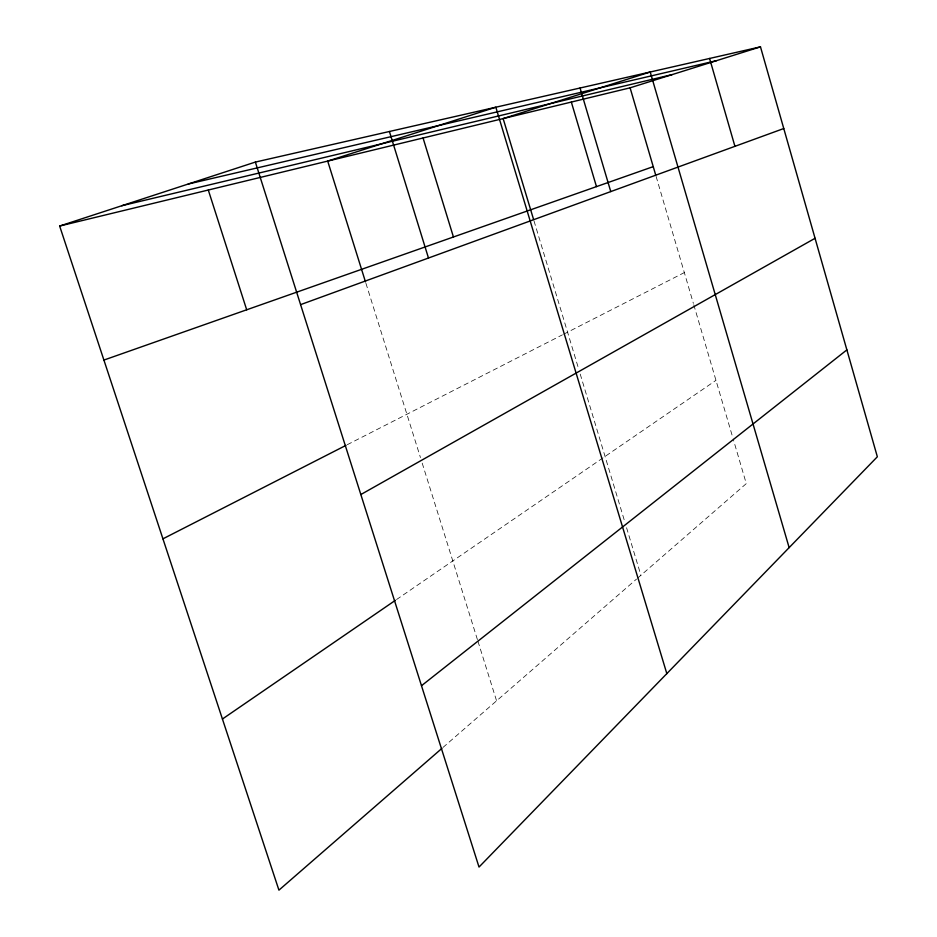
<?xml version="1.0" encoding="UTF-8"?>
<svg xmlns="http://www.w3.org/2000/svg" width="937" height="937" viewBox="0 0 937 937"><rect width="100%" height="100%" fill="white"/><g stroke="black" fill="none" stroke-linecap="round" stroke-linejoin="round"><path stroke-width="0.7" stroke-dasharray="4.68 3.51" d="M442.967 747.457L636.504 579.113M637.605 578.152L746.285 483.609L733.179 438.949M396.538 599.539L715.973 380.34M347.264 444.7L562.423 334.837M563.711 334.169L684.338 272.585M365.922 283.279L420.455 457.561M422.2 463.147L477.507 639.889M477.94 641.271L496.575 700.829M534.008 220.921L578.527 368.499M580.214 374.086L624.885 522.155M626.572 527.742L640.908 575.271M656.099 176.39L693.368 303.365M693.778 304.771L732.769 437.556"/><path stroke-width="1.41" d="M441.877 748.417L278.933 890.15L59.652 226.04L255.368 162.078L760.481 46.85L877.348 456.776L479.018 867.065L255.368 162.078M421.498 685.72L846.872 349.888M222.432 719.019L395.344 600.359M360.85 494.537L815.061 238.291M162.933 538.834L345.976 445.368M300.601 304.63L783.765 128.533M103.913 360.066L653.23 166.634M59.652 226.04L630.097 87.82L760.481 46.85M121.74 205.742L672.157 74.597M188.243 184.015L716.477 60.671M208.295 190.024L246.689 309.796M365.489 281.885L327.692 161.094L495.837 107.216L666.828 673.621M389.417 131.496L428.478 258.015M423.055 137.985L453.438 236.991M533.598 219.527L503.134 118.577L650.219 71.997L789.141 547.63M571.336 102.063L596.471 186.615M580.05 88.008L610.76 191.581M630.097 87.82L655.689 174.996M709.59 58.457L734.924 146.324"/></g></svg>
